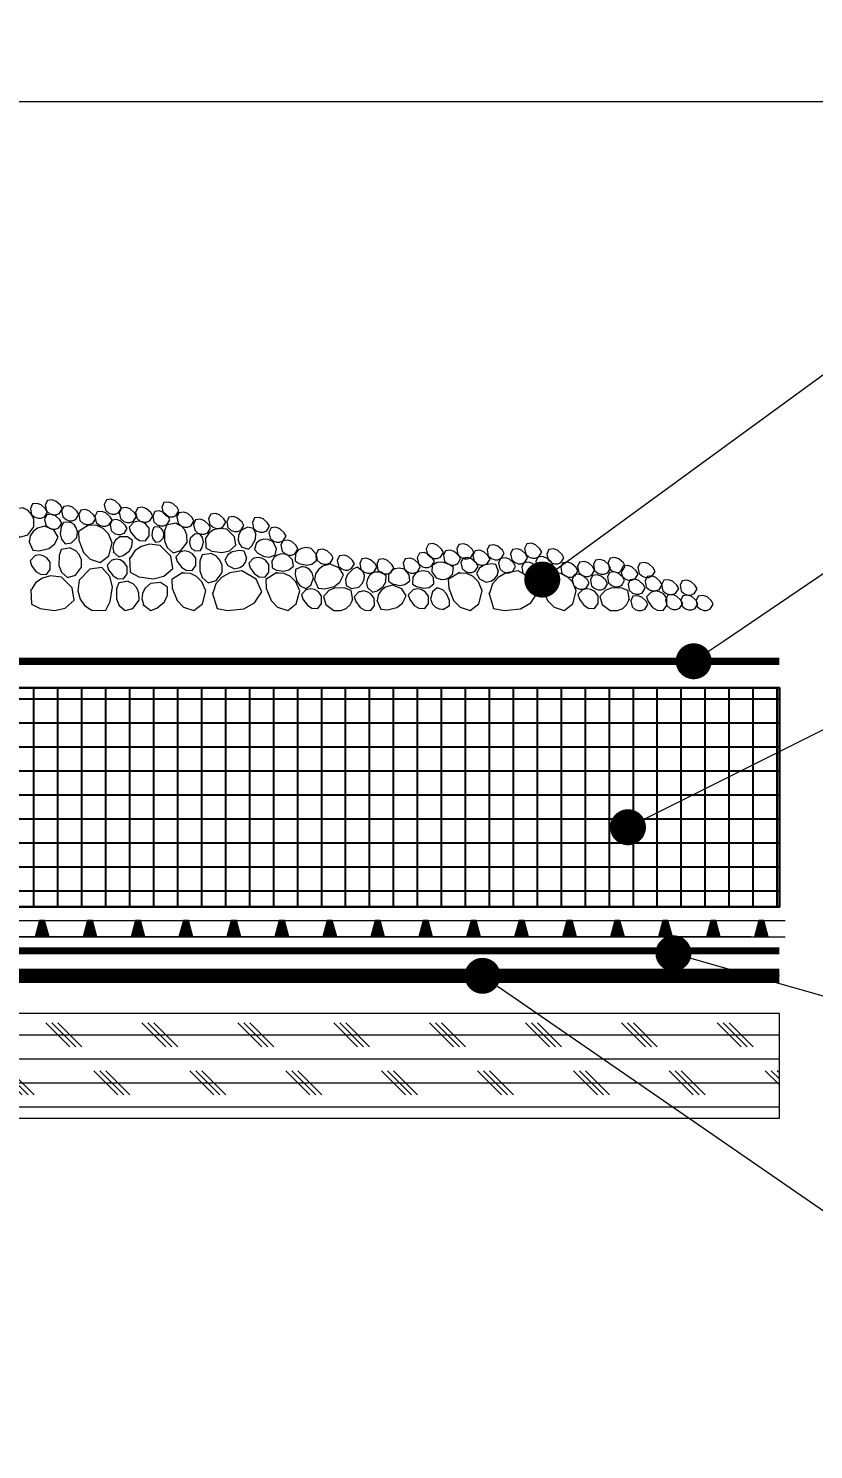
# Model space of a CAD drawing. Header units: inches. Extents: x -346 to 359, y 0 to 41.
# Drawn here: x 22.33 to 38.7, y 10.32 to 39.94 of the extents above; entities that cross this region are included whole.
import ezdxf
from ezdxf import colors
from ezdxf.entities.mleader import LeaderData, LeaderLine
from ezdxf.math import Vec2, Vec3

# ---------------------------------------------------------------- set-up
doc = ezdxf.new("R2010")
doc.units = ezdxf.units.IN
doc.header["$MEASUREMENT"] = 0
doc.linetypes.add('Dash', pattern=[0.25, 0.125, -0.125])
doc.linetypes.add('Dashed - Dense', pattern=[0.8, 0.5, -0.3])
for name, color, linetype, lineweight in [('Drainage Mat', 191, 'Continuous', 0), ('Others', 190, 'Continuous', 0), ('RAM POLY FELT 3.5 FILTER FABRIC.', 4, 'Dash', 0), ('RT-250 HRA SYSTEM LIQUID', 241, 'Continuous', 0), ('RT-250 HRA SYSTEM MESH', 3, 'Continuous', 0), ('Text', 20, 'Continuous', 0)]:
    doc.layers.add(name, color=color, linetype=linetype, lineweight=lineweight)
doc.layers.add('Insulation Border', color=8, linetype='Continuous')
doc.layers.add('Insulation Foam', color=9, linetype='Continuous')
doc.layers.add('Protection Course', color=99, linetype='Dashed - Dense', lineweight=0, true_color=0x216123)
doc.styles.get("Standard").update_dxf_attribs({"font": ''})
doc.styles.get('Standard').set_extended_font_data('Arial Narrow')

# ---------------------------------------------------------------- blocks, each defined once
blk = doc.blocks.new('*U17')
at = {"layer": 'Drainage Mat'}
h = blk.add_hatch(color=256, dxfattribs=at)
h.dxf.hatch_style = 1
h.paths.add_polyline_path([(0.5, 0.343), (0.447, 0.343), (0.355, 0), (0.5, 0), (0.645, 0), (0.553, 0.343)])
at = {"layer": 'Drainage Mat', "linetype": 'Continuous'}
for points in [[(0, 0.343), (1, 0.343)], [(0, 0), (1, 0)]]:
    blk.add_lwpolyline(points, dxfattribs=at)
blk.add_lwpolyline([(0.5, 0.343), (0.447, 0.343), (0.355, 0), (0.5, 0), (0.645, 0), (0.553, 0.343)], close=True, dxfattribs=at)
blk = doc.blocks.new('*U18')
at = {"layer": 'Drainage Mat', "color": 0, "linetype": 'ByBlock', "lineweight": -2, "transparency": 16777216}
for p in [(9.112, 21.002), (10.112, 21.002), (11.112, 21.002), (12.112, 21.002), (13.112, 21.002), (14.112, 21.002), (15.112, 21.002), (16.112, 21.002), (17.112, 21.002), (18.112, 21.002), (19.112, 21.002), (20.112, 21.002), (21.112, 21.002), (22.112, 21.002), (23.112, 21.002), (24.112, 21.002), (25.112, 21.002), (26.112, 21.002), (27.112, 21.002), (28.112, 21.002), (29.112, 21.002), (30.112, 21.002), (31.112, 21.002), (32.112, 21.002), (33.112, 21.002), (34.112, 21.002), (35.112, 21.002), (36.112, 21.002), (37.112, 21.002)]:
    blk.add_blockref('*U17', p, dxfattribs=at)
blk = doc.blocks.new('_Dot')
at = {"color": 0, "linetype": 'ByBlock', "lineweight": -2}
blk.add_line((-0.5, 0), (-1, 0), dxfattribs=at)
at = {"color": 0, "linetype": 'ByBlock', "const_width": 0.5}
blk.add_lwpolyline([(-0.25, 0, 1), (0.25, 0, 1)], format="xyb", close=True, dxfattribs=at)

msp = doc.modelspace()

# ---------------------------------------------------------------- hatches: boundary and pattern name
at = {"layer": 'Insulation Foam'}
h = msp.add_hatch(dxfattribs=at)
h.set_pattern_fill('NET', color=256, scale=4)
h.set_pattern_definition([(0, (-2462.0569, 23.9621), (0, 0.5), []), (90, (-2462.0569, 23.9621), (-0.5, 3e-17), [])])
h.paths.add_polyline_path([(-19.175, 23.19), (7.214, 23.19), (9.916, 21.63), (37.99, 21.63), (37.99, 26.19), (-19.175, 26.19)])
at = {"layer": 'Others'}
h = msp.add_hatch(dxfattribs=at)
h.set_pattern_fill('CORK', color=256, scale=4)
h.set_pattern_definition([(0, (-2462.0569, 23.9621), (0, 0.5), []), (135, (-2461.8069, 23.7121), (-1, -1), [0.7071068, -0.7071068]), (135, (-2461.6819, 23.7121), (-1, -1), [0.7071068, -0.7071068]), (135, (-2461.5569, 23.7121), (-1, -1), [0.7071068, -0.7071068])])
h.paths.add_polyline_path([(37.99, 19.404), (2.67, 19.404), (2.67, 17.22), (37.99, 17.22)])

# ---------------------------------------------------------------- linework, layer by layer
at = {"layer": 'Drainage Mat'}
msp.add_lwpolyline([(37.402, 21.002), (9.112, 21.002)], dxfattribs=at)
at = {"layer": 'Insulation Border', "linetype": 'Continuous', "flags": 128}
msp.add_lwpolyline([(-19.175, 23.19), (7.214, 23.19), (9.916, 21.63), (37.99, 21.63), (37.99, 26.19), (-19.175, 26.19)], close=True, dxfattribs=at)
at = {"layer": 'Insulation Border'}
msp.add_lwpolyline([(-19.175, 23.19), (-19.175, 26.19), (37.99, 26.19), (37.99, 21.63), (9.916, 21.63), (7.214, 23.19)], close=True, dxfattribs=at)
at = {"layer": 'Others', "linetype": 'Continuous'}
for points in [[(22.222, 29.947), (22.019, 29.913), (21.973, 29.787), (21.97, 29.581), (22.024, 29.442), (22.15, 29.332), (22.315, 29.38), (22.441, 29.547), (22.439, 29.698), (22.393, 29.808), (22.322, 29.889), (22.238, 29.929), (22.212, 29.939)], [(22.661, 29.748), (22.726, 29.853), (22.687, 29.924), (22.596, 30.007), (22.512, 30.037), (22.412, 30.024), (22.368, 29.931), (22.393, 29.808), (22.462, 29.749), (22.53, 29.726), (22.594, 29.726), (22.646, 29.748), (22.661, 29.755)], [(22.971, 29.82), (23.036, 29.925), (22.997, 29.996), (22.906, 30.079), (22.822, 30.11), (22.723, 30.097), (22.679, 30.004), (22.704, 29.88), (22.772, 29.821), (22.84, 29.799), (22.905, 29.798), (22.956, 29.821), (22.971, 29.828)], [(23.311, 29.697), (23.376, 29.802), (23.337, 29.873), (23.246, 29.956), (23.162, 29.986), (23.063, 29.973), (23.019, 29.88), (23.044, 29.757), (23.112, 29.698), (23.18, 29.675), (23.245, 29.675), (23.296, 29.697), (23.311, 29.704)], [(24.202, 29.833), (24.267, 29.937), (24.228, 30.008), (24.137, 30.092), (24.053, 30.122), (23.954, 30.109), (23.91, 30.016), (23.934, 29.893), (24.003, 29.834), (24.071, 29.811), (24.135, 29.81), (24.187, 29.833), (24.202, 29.84)], [(24.515, 29.661), (24.58, 29.766), (24.542, 29.837), (24.45, 29.92), (24.366, 29.951), (24.267, 29.937), (24.223, 29.845), (24.248, 29.721), (24.317, 29.662), (24.384, 29.639), (24.449, 29.639), (24.5, 29.661), (24.515, 29.669)], [(24.855, 29.667), (24.921, 29.772), (24.882, 29.843), (24.791, 29.926), (24.707, 29.957), (24.607, 29.944), (24.563, 29.851), (24.588, 29.727), (24.657, 29.668), (24.724, 29.646), (24.789, 29.645), (24.84, 29.668), (24.855, 29.675)], [(25.402, 29.776), (25.467, 29.881), (25.428, 29.952), (25.337, 30.035), (25.253, 30.065), (25.154, 30.052), (25.11, 29.959), (25.135, 29.836), (25.203, 29.777), (25.271, 29.754), (25.336, 29.754), (25.387, 29.776), (25.402, 29.783)], [(22.957, 29.52), (23.022, 29.625), (22.984, 29.696), (22.892, 29.779), (22.808, 29.809), (22.709, 29.796), (22.665, 29.703), (22.69, 29.58), (22.759, 29.521), (22.826, 29.498), (22.891, 29.498), (22.942, 29.52), (22.957, 29.527)], [(23.211, 29.647), (23.057, 29.641), (23.01, 29.551), (22.987, 29.399), (23.014, 29.29), (23.097, 29.196), (23.224, 29.216), (23.335, 29.328), (23.348, 29.44), (23.325, 29.526), (23.28, 29.593), (23.221, 29.631), (23.203, 29.641)], [(23.668, 29.618), (23.733, 29.723), (23.695, 29.794), (23.603, 29.877), (23.519, 29.908), (23.42, 29.895), (23.376, 29.802), (23.401, 29.678), (23.47, 29.619), (23.537, 29.597), (23.602, 29.596), (23.653, 29.619), (23.668, 29.626)], [(24.008, 29.581), (24.073, 29.686), (24.035, 29.757), (23.943, 29.84), (23.859, 29.87), (23.76, 29.857), (23.716, 29.764), (23.741, 29.641), (23.81, 29.582), (23.877, 29.559), (23.942, 29.559), (23.993, 29.581), (24.008, 29.588)], [(24.321, 29.409), (24.387, 29.514), (24.348, 29.585), (24.257, 29.668), (24.173, 29.699), (24.073, 29.686), (24.029, 29.593), (24.054, 29.469), (24.123, 29.41), (24.191, 29.388), (24.255, 29.387), (24.306, 29.409), (24.321, 29.417)], [(24.534, 29.655), (24.429, 29.542), (24.459, 29.446), (24.551, 29.322), (24.647, 29.265), (24.772, 29.257), (24.848, 29.36), (24.847, 29.518), (24.777, 29.606), (24.7, 29.651), (24.62, 29.667), (24.552, 29.652), (24.532, 29.646)], [(25.213, 29.589), (25.278, 29.694), (25.239, 29.765), (25.148, 29.848), (25.064, 29.878), (24.965, 29.865), (24.921, 29.772), (24.945, 29.649), (25.014, 29.59), (25.082, 29.567), (25.147, 29.567), (25.198, 29.589), (25.213, 29.596)], [(25.416, 29.623), (25.213, 29.589), (25.167, 29.462), (25.164, 29.257), (25.218, 29.118), (25.344, 29.008), (25.509, 29.056), (25.636, 29.223), (25.633, 29.374), (25.588, 29.484), (25.517, 29.565), (25.432, 29.604), (25.406, 29.615)], [(25.715, 29.564), (25.78, 29.669), (25.742, 29.74), (25.65, 29.823), (25.566, 29.853), (25.467, 29.84), (25.423, 29.747), (25.448, 29.624), (25.517, 29.565), (25.584, 29.542), (25.649, 29.542), (25.7, 29.564), (25.715, 29.571)], [(26.062, 29.416), (26.127, 29.521), (26.089, 29.592), (25.997, 29.675), (25.913, 29.705), (25.814, 29.692), (25.77, 29.599), (25.795, 29.476), (25.864, 29.417), (25.931, 29.394), (25.996, 29.394), (26.047, 29.416), (26.062, 29.423)], [(26.377, 29.537), (26.442, 29.642), (26.404, 29.713), (26.312, 29.796), (26.228, 29.827), (26.129, 29.814), (26.085, 29.721), (26.11, 29.597), (26.179, 29.538), (26.246, 29.515), (26.311, 29.515), (26.362, 29.537), (26.377, 29.545)], [(26.756, 29.471), (26.821, 29.576), (26.782, 29.647), (26.691, 29.73), (26.607, 29.76), (26.508, 29.747), (26.464, 29.654), (26.489, 29.531), (26.557, 29.472), (26.625, 29.449), (26.69, 29.449), (26.741, 29.471), (26.756, 29.478)], [(27.291, 29.456), (27.356, 29.561), (27.317, 29.632), (27.226, 29.715), (27.142, 29.745), (27.043, 29.732), (26.999, 29.639), (27.024, 29.516), (27.093, 29.457), (27.16, 29.434), (27.225, 29.434), (27.276, 29.456), (27.291, 29.463)], [(22.335, 29.246), (22.421, 29.058), (22.555, 29.047), (22.755, 29.097), (22.874, 29.186), (22.948, 29.335), (22.859, 29.482), (22.665, 29.562), (22.52, 29.52), (22.426, 29.448), (22.365, 29.358), (22.349, 29.266), (22.346, 29.239)], [(23.602, 29.596), (23.369, 29.451), (23.378, 29.271), (23.478, 29.016), (23.616, 28.873), (23.827, 28.802), (24.006, 28.945), (24.077, 29.215), (23.997, 29.4), (23.885, 29.512), (23.756, 29.576), (23.632, 29.581), (23.595, 29.581)], [(24.097, 29.025), (24.21, 28.92), (24.306, 28.95), (24.43, 29.042), (24.487, 29.138), (24.495, 29.263), (24.392, 29.34), (24.234, 29.339), (24.145, 29.268), (24.101, 29.191), (24.085, 29.112), (24.1, 29.044), (24.106, 29.023)], [(25.056, 29.545), (24.948, 29.541), (24.916, 29.478), (24.9, 29.371), (24.919, 29.295), (24.977, 29.23), (25.066, 29.243), (25.143, 29.321), (25.152, 29.4), (25.136, 29.46), (25.105, 29.508), (25.063, 29.534), (25.051, 29.541)], [(25.784, 29.052), (25.908, 29.048), (25.95, 29.116), (25.976, 29.237), (25.961, 29.325), (25.9, 29.405), (25.797, 29.396), (25.703, 29.313), (25.686, 29.224), (25.7, 29.154), (25.732, 29.098), (25.777, 29.065), (25.791, 29.055)], [(26.022, 29.323), (26.03, 29.107), (26.155, 29.041), (26.369, 29.01), (26.521, 29.048), (26.652, 29.164), (26.625, 29.342), (26.468, 29.497), (26.311, 29.515), (26.19, 29.482), (26.096, 29.42), (26.044, 29.337), (26.029, 29.312)], [(26.767, 29.129), (26.915, 29.083), (26.988, 29.152), (27.06, 29.289), (27.071, 29.4), (27.024, 29.516), (26.897, 29.54), (26.756, 29.471), (26.706, 29.369), (26.7, 29.28), (26.72, 29.202), (26.763, 29.147), (26.776, 29.131)], [(27.636, 29.249), (27.701, 29.354), (27.662, 29.425), (27.571, 29.508), (27.487, 29.538), (27.388, 29.525), (27.344, 29.432), (27.369, 29.309), (27.437, 29.25), (27.505, 29.227), (27.57, 29.227), (27.621, 29.249), (27.636, 29.256)], [(23.215, 29.108), (23.012, 29.074), (22.966, 28.947), (22.963, 28.742), (23.018, 28.603), (23.143, 28.493), (23.308, 28.541), (23.435, 28.708), (23.433, 28.859), (23.387, 28.969), (23.316, 29.05), (23.232, 29.089), (23.206, 29.1)], [(24.439, 28.91), (24.45, 28.601), (24.63, 28.508), (24.935, 28.463), (25.152, 28.517), (25.34, 28.682), (25.301, 28.937), (25.078, 29.158), (24.852, 29.184), (24.68, 29.138), (24.546, 29.048), (24.471, 28.93), (24.45, 28.894)], [(25.507, 29.034), (25.401, 28.921), (25.432, 28.825), (25.524, 28.701), (25.62, 28.643), (25.745, 28.636), (25.821, 28.739), (25.82, 28.896), (25.75, 28.985), (25.672, 29.03), (25.593, 29.046), (25.525, 29.031), (25.505, 29.025)], [(26.885, 28.896), (26.828, 29.04), (26.728, 29.053), (26.577, 29.024), (26.484, 28.962), (26.423, 28.853), (26.484, 28.739), (26.626, 28.672), (26.737, 28.698), (26.81, 28.748), (26.858, 28.813), (26.874, 28.881), (26.878, 28.902)], [(27.087, 29.221), (27.041, 29.074), (27.11, 29), (27.247, 28.928), (27.358, 28.918), (27.474, 28.965), (27.498, 29.091), (27.429, 29.233), (27.327, 29.282), (27.238, 29.289), (27.16, 29.269), (27.105, 29.226), (27.089, 29.212)], [(27.884, 28.98), (27.949, 29.085), (27.911, 29.156), (27.819, 29.239), (27.735, 29.269), (27.636, 29.256), (27.592, 29.163), (27.617, 29.04), (27.686, 28.981), (27.753, 28.958), (27.818, 28.958), (27.869, 28.98), (27.884, 28.988)], [(27.897, 28.994), (27.89, 28.84), (27.976, 28.786), (28.127, 28.752), (28.237, 28.771), (28.337, 28.846), (28.327, 28.975), (28.224, 29.093), (28.113, 29.115), (28.025, 29.098), (27.955, 29.059), (27.913, 29.003), (27.901, 28.986)], [(28.62, 28.791), (28.685, 28.896), (28.646, 28.967), (28.555, 29.05), (28.471, 29.081), (28.371, 29.068), (28.327, 28.975), (28.352, 28.851), (28.421, 28.792), (28.489, 28.769), (28.553, 28.769), (28.605, 28.791), (28.62, 28.799)], [(30.918, 28.908), (30.983, 29.013), (30.945, 29.084), (30.853, 29.167), (30.769, 29.198), (30.67, 29.185), (30.626, 29.092), (30.651, 28.968), (30.72, 28.909), (30.787, 28.886), (30.852, 28.886), (30.903, 28.908), (30.918, 28.916)], [(31.275, 28.773), (31.34, 28.878), (31.301, 28.949), (31.21, 29.032), (31.126, 29.063), (31.026, 29.05), (30.982, 28.957), (31.007, 28.833), (31.076, 28.774), (31.144, 28.751), (31.208, 28.751), (31.26, 28.773), (31.275, 28.781)], [(31.554, 28.906), (31.619, 29.01), (31.58, 29.081), (31.489, 29.164), (31.405, 29.195), (31.305, 29.182), (31.261, 29.089), (31.286, 28.966), (31.355, 28.907), (31.423, 28.884), (31.487, 28.883), (31.539, 28.906), (31.554, 28.913)], [(31.891, 28.769), (31.957, 28.874), (31.918, 28.945), (31.826, 29.028), (31.742, 29.059), (31.643, 29.046), (31.599, 28.953), (31.624, 28.829), (31.693, 28.77), (31.76, 28.747), (31.825, 28.747), (31.876, 28.769), (31.891, 28.777)], [(32.185, 28.885), (32.25, 28.99), (32.212, 29.061), (32.12, 29.144), (32.036, 29.175), (31.937, 29.162), (31.893, 29.069), (31.918, 28.945), (31.987, 28.886), (32.054, 28.863), (32.119, 28.863), (32.17, 28.885), (32.185, 28.893)], [(32.674, 28.8), (32.739, 28.905), (32.701, 28.975), (32.609, 29.059), (32.525, 29.089), (32.426, 29.076), (32.382, 28.983), (32.407, 28.86), (32.476, 28.801), (32.543, 28.778), (32.608, 28.777), (32.659, 28.8), (32.674, 28.807)], [(32.968, 28.915), (33.033, 29.02), (32.994, 29.091), (32.903, 29.174), (32.819, 29.205), (32.72, 29.192), (32.676, 29.099), (32.701, 28.975), (32.769, 28.916), (32.837, 28.894), (32.902, 28.893), (32.953, 28.915), (32.968, 28.923)], [(33.432, 28.797), (33.497, 28.902), (33.459, 28.973), (33.367, 29.056), (33.283, 29.087), (33.184, 29.074), (33.14, 28.981), (33.165, 28.857), (33.234, 28.798), (33.301, 28.775), (33.366, 28.775), (33.417, 28.797), (33.432, 28.805)], [(22.466, 28.951), (22.361, 28.838), (22.392, 28.742), (22.484, 28.618), (22.579, 28.56), (22.704, 28.552), (22.781, 28.656), (22.78, 28.813), (22.709, 28.902), (22.632, 28.946), (22.553, 28.962), (22.485, 28.947), (22.464, 28.942)], [(24.075, 28.861), (23.97, 28.748), (24.001, 28.652), (24.093, 28.528), (24.188, 28.47), (24.313, 28.463), (24.39, 28.566), (24.389, 28.723), (24.319, 28.812), (24.241, 28.857), (24.162, 28.873), (24.094, 28.858), (24.073, 28.852)], [(26.151, 28.995), (25.948, 28.961), (25.902, 28.834), (25.899, 28.628), (25.953, 28.49), (26.079, 28.38), (26.244, 28.427), (26.37, 28.595), (26.368, 28.746), (26.322, 28.855), (26.251, 28.937), (26.167, 28.976), (26.141, 28.987)], [(27.026, 28.9), (26.921, 28.787), (26.952, 28.691), (27.044, 28.567), (27.139, 28.509), (27.264, 28.501), (27.341, 28.605), (27.34, 28.762), (27.27, 28.851), (27.192, 28.895), (27.113, 28.911), (27.045, 28.896), (27.024, 28.891)], [(27.402, 28.845), (27.408, 28.69), (27.498, 28.644), (27.65, 28.621), (27.759, 28.648), (27.853, 28.731), (27.833, 28.858), (27.721, 28.969), (27.609, 28.982), (27.523, 28.959), (27.456, 28.914), (27.418, 28.855), (27.408, 28.837)], [(28.286, 28.456), (28.372, 28.268), (28.506, 28.257), (28.706, 28.307), (28.825, 28.395), (28.899, 28.545), (28.81, 28.692), (28.616, 28.771), (28.471, 28.73), (28.377, 28.657), (28.317, 28.568), (28.3, 28.476), (28.297, 28.449)], [(29.061, 28.669), (29.127, 28.774), (29.088, 28.845), (28.997, 28.928), (28.913, 28.958), (28.813, 28.945), (28.769, 28.852), (28.794, 28.729), (28.863, 28.67), (28.931, 28.647), (28.995, 28.647), (29.046, 28.669), (29.062, 28.677)], [(29.529, 28.602), (29.595, 28.707), (29.556, 28.778), (29.465, 28.861), (29.381, 28.892), (29.281, 28.879), (29.237, 28.786), (29.262, 28.662), (29.331, 28.603), (29.398, 28.58), (29.463, 28.58), (29.514, 28.602), (29.529, 28.61)], [(29.884, 28.589), (29.949, 28.694), (29.91, 28.765), (29.819, 28.848), (29.735, 28.878), (29.636, 28.865), (29.592, 28.772), (29.617, 28.649), (29.685, 28.59), (29.753, 28.567), (29.818, 28.567), (29.869, 28.589), (29.884, 28.596)], [(30.435, 28.606), (30.5, 28.711), (30.462, 28.781), (30.37, 28.865), (30.286, 28.895), (30.187, 28.882), (30.143, 28.789), (30.168, 28.666), (30.237, 28.607), (30.304, 28.584), (30.369, 28.583), (30.42, 28.606), (30.435, 28.613)], [(30.729, 28.721), (30.794, 28.826), (30.755, 28.897), (30.664, 28.98), (30.58, 29.011), (30.481, 28.998), (30.437, 28.905), (30.462, 28.781), (30.531, 28.722), (30.598, 28.7), (30.663, 28.699), (30.714, 28.722), (30.729, 28.729)], [(31.169, 28.547), (31.192, 28.7), (31.112, 28.762), (30.966, 28.812), (30.854, 28.805), (30.747, 28.741), (30.743, 28.612), (30.833, 28.483), (30.941, 28.45), (31.03, 28.457), (31.104, 28.489), (31.152, 28.54), (31.165, 28.556)], [(31.639, 28.618), (31.704, 28.723), (31.666, 28.794), (31.574, 28.877), (31.49, 28.907), (31.391, 28.894), (31.347, 28.801), (31.372, 28.678), (31.441, 28.619), (31.508, 28.596), (31.573, 28.596), (31.624, 28.618), (31.639, 28.626)], [(32.133, 28.619), (32.077, 28.763), (31.977, 28.777), (31.825, 28.747), (31.732, 28.685), (31.671, 28.576), (31.732, 28.463), (31.874, 28.396), (31.985, 28.421), (32.058, 28.472), (32.106, 28.536), (32.122, 28.604), (32.126, 28.625)], [(32.424, 28.613), (32.489, 28.718), (32.45, 28.789), (32.359, 28.872), (32.275, 28.902), (32.176, 28.889), (32.131, 28.796), (32.156, 28.673), (32.225, 28.614), (32.293, 28.591), (32.357, 28.591), (32.409, 28.613), (32.424, 28.62)], [(32.907, 28.523), (32.972, 28.628), (32.934, 28.699), (32.842, 28.782), (32.758, 28.813), (32.659, 28.8), (32.615, 28.707), (32.64, 28.583), (32.709, 28.524), (32.776, 28.501), (32.841, 28.501), (32.892, 28.523), (32.907, 28.531)], [(33.201, 28.639), (33.266, 28.744), (33.227, 28.815), (33.136, 28.898), (33.052, 28.928), (32.953, 28.915), (32.909, 28.822), (32.934, 28.699), (33.002, 28.64), (33.07, 28.617), (33.135, 28.617), (33.186, 28.639), (33.201, 28.647)], [(33.722, 28.522), (33.787, 28.627), (33.748, 28.698), (33.657, 28.781), (33.573, 28.812), (33.474, 28.799), (33.43, 28.706), (33.455, 28.582), (33.523, 28.523), (33.591, 28.5), (33.656, 28.5), (33.707, 28.522), (33.722, 28.53)], [(34.071, 28.535), (34.136, 28.64), (34.098, 28.711), (34.006, 28.794), (33.922, 28.824), (33.823, 28.811), (33.779, 28.718), (33.804, 28.595), (33.873, 28.536), (33.94, 28.513), (34.005, 28.513), (34.056, 28.535), (34.071, 28.542)], [(34.404, 28.58), (34.469, 28.685), (34.43, 28.756), (34.339, 28.839), (34.255, 28.869), (34.156, 28.856), (34.112, 28.763), (34.136, 28.64), (34.205, 28.581), (34.273, 28.558), (34.338, 28.558), (34.389, 28.58), (34.404, 28.587)], [(34.708, 28.622), (34.773, 28.727), (34.735, 28.797), (34.643, 28.881), (34.559, 28.911), (34.46, 28.898), (34.416, 28.805), (34.441, 28.682), (34.51, 28.623), (34.577, 28.6), (34.642, 28.599), (34.693, 28.622), (34.708, 28.629)], [(34.977, 28.456), (35.042, 28.561), (35.003, 28.632), (34.912, 28.715), (34.828, 28.745), (34.729, 28.732), (34.685, 28.639), (34.71, 28.516), (34.778, 28.457), (34.846, 28.434), (34.911, 28.434), (34.962, 28.456), (34.977, 28.464)], [(35.33, 28.515), (35.396, 28.62), (35.357, 28.691), (35.265, 28.774), (35.181, 28.805), (35.082, 28.792), (35.038, 28.699), (35.063, 28.575), (35.132, 28.516), (35.199, 28.493), (35.264, 28.493), (35.315, 28.515), (35.33, 28.523)], [(22.378, 28.248), (22.389, 27.939), (22.569, 27.846), (22.874, 27.801), (23.091, 27.855), (23.279, 28.021), (23.24, 28.275), (23.016, 28.496), (22.791, 28.523), (22.619, 28.476), (22.485, 28.386), (22.409, 28.269), (22.389, 28.232)], [(23.633, 27.801), (23.942, 27.812), (24.034, 27.991), (24.08, 28.297), (24.026, 28.514), (23.86, 28.702), (23.606, 28.663), (23.384, 28.439), (23.358, 28.214), (23.405, 28.042), (23.494, 27.908), (23.612, 27.832), (23.649, 27.811)], [(25.551, 28.595), (25.318, 28.449), (25.326, 28.27), (25.427, 28.015), (25.565, 27.872), (25.776, 27.801), (25.955, 27.944), (26.026, 28.214), (25.946, 28.399), (25.833, 28.511), (25.705, 28.575), (25.581, 28.58), (25.543, 28.58)], [(26.162, 28.177), (26.263, 27.849), (26.482, 27.801), (26.822, 27.84), (27.04, 27.961), (27.194, 28.192), (27.079, 28.454), (26.775, 28.628), (26.526, 28.591), (26.355, 28.491), (26.236, 28.357), (26.189, 28.209), (26.177, 28.163)], [(27.51, 28.595), (27.277, 28.449), (27.286, 28.27), (27.387, 28.015), (27.524, 27.872), (27.735, 27.801), (27.914, 27.944), (27.985, 28.214), (27.905, 28.399), (27.793, 28.511), (27.664, 28.575), (27.54, 28.58), (27.503, 28.58)], [(28.034, 28.721), (27.895, 28.655), (27.888, 28.554), (27.928, 28.405), (27.996, 28.316), (28.11, 28.263), (28.219, 28.332), (28.275, 28.479), (28.242, 28.587), (28.187, 28.657), (28.119, 28.7), (28.05, 28.711), (28.029, 28.714)], [(29.31, 28.619), (29.183, 28.706), (29.092, 28.662), (28.983, 28.552), (28.941, 28.449), (28.952, 28.324), (29.065, 28.264), (29.221, 28.289), (29.298, 28.371), (29.33, 28.455), (29.334, 28.535), (29.309, 28.6), (29.301, 28.62)], [(29.392, 28.289), (29.505, 28.184), (29.601, 28.214), (29.725, 28.306), (29.782, 28.402), (29.79, 28.527), (29.687, 28.603), (29.529, 28.602), (29.44, 28.532), (29.396, 28.455), (29.38, 28.375), (29.395, 28.307), (29.401, 28.287)], [(29.84, 28.566), (29.834, 28.412), (29.92, 28.359), (30.071, 28.325), (30.181, 28.343), (30.281, 28.419), (30.271, 28.547), (30.168, 28.666), (30.057, 28.687), (29.969, 28.671), (29.899, 28.631), (29.857, 28.575), (29.845, 28.558)], [(30.343, 28.509), (30.337, 28.355), (30.422, 28.302), (30.573, 28.267), (30.683, 28.286), (30.783, 28.362), (30.774, 28.49), (30.67, 28.609), (30.559, 28.63), (30.472, 28.614), (30.401, 28.574), (30.359, 28.518), (30.347, 28.501)], [(31.317, 28.595), (31.085, 28.449), (31.093, 28.27), (31.194, 28.015), (31.332, 27.872), (31.543, 27.801), (31.721, 27.944), (31.792, 28.214), (31.712, 28.399), (31.6, 28.511), (31.471, 28.575), (31.347, 28.58), (31.31, 28.58)], [(31.928, 28.177), (32.029, 27.849), (32.248, 27.801), (32.589, 27.84), (32.806, 27.961), (32.96, 28.192), (32.846, 28.454), (32.542, 28.628), (32.293, 28.591), (32.122, 28.491), (32.003, 28.357), (31.956, 28.209), (31.944, 28.163)], [(33.277, 28.595), (33.044, 28.449), (33.052, 28.27), (33.153, 28.015), (33.291, 27.872), (33.502, 27.801), (33.681, 27.944), (33.752, 28.214), (33.672, 28.399), (33.559, 28.511), (33.431, 28.575), (33.307, 28.58), (33.269, 28.58)], [(33.96, 28.269), (34.025, 28.374), (33.987, 28.445), (33.895, 28.528), (33.811, 28.559), (33.712, 28.546), (33.668, 28.453), (33.693, 28.329), (33.762, 28.27), (33.829, 28.247), (33.894, 28.247), (33.945, 28.269), (33.96, 28.277)], [(34.34, 28.258), (34.405, 28.363), (34.367, 28.434), (34.275, 28.517), (34.191, 28.548), (34.092, 28.534), (34.048, 28.441), (34.073, 28.318), (34.142, 28.259), (34.209, 28.236), (34.274, 28.236), (34.325, 28.258), (34.34, 28.266)], [(34.694, 28.321), (34.76, 28.426), (34.721, 28.497), (34.63, 28.58), (34.546, 28.61), (34.446, 28.597), (34.402, 28.504), (34.427, 28.381), (34.496, 28.322), (34.563, 28.299), (34.628, 28.299), (34.679, 28.321), (34.694, 28.329)], [(35.126, 28.167), (35.191, 28.272), (35.152, 28.342), (35.061, 28.426), (34.977, 28.456), (34.878, 28.443), (34.834, 28.35), (34.858, 28.227), (34.927, 28.168), (34.995, 28.145), (35.06, 28.144), (35.111, 28.167), (35.126, 28.174)], [(35.479, 28.233), (35.544, 28.338), (35.506, 28.409), (35.414, 28.492), (35.33, 28.523), (35.231, 28.51), (35.187, 28.417), (35.212, 28.293), (35.281, 28.234), (35.348, 28.211), (35.413, 28.211), (35.464, 28.233), (35.479, 28.241)], [(35.825, 28.156), (35.891, 28.261), (35.852, 28.332), (35.761, 28.415), (35.677, 28.446), (35.577, 28.433), (35.533, 28.34), (35.558, 28.216), (35.627, 28.157), (35.695, 28.134), (35.759, 28.134), (35.81, 28.156), (35.826, 28.164)], [(36.209, 28.148), (36.274, 28.253), (36.235, 28.324), (36.144, 28.407), (36.06, 28.438), (35.961, 28.425), (35.917, 28.332), (35.942, 28.208), (36.01, 28.149), (36.078, 28.126), (36.143, 28.126), (36.194, 28.148), (36.209, 28.156)], [(24.414, 28.416), (24.211, 28.382), (24.165, 28.255), (24.162, 28.049), (24.217, 27.911), (24.342, 27.801), (24.507, 27.849), (24.634, 28.016), (24.632, 28.167), (24.586, 28.277), (24.515, 28.358), (24.431, 28.397), (24.405, 28.408)], [(24.716, 27.932), (24.879, 27.801), (25.006, 27.852), (25.163, 27.988), (25.231, 28.123), (25.23, 28.292), (25.083, 28.385), (24.871, 28.368), (24.758, 28.264), (24.706, 28.156), (24.692, 28.047), (24.719, 27.957), (24.729, 27.93)], [(28.127, 28.247), (28.022, 28.134), (28.053, 28.038), (28.145, 27.914), (28.24, 27.856), (28.365, 27.848), (28.442, 27.952), (28.441, 28.109), (28.371, 28.198), (28.293, 28.242), (28.214, 28.258), (28.146, 28.243), (28.125, 28.238)], [(29.095, 28.021), (29.061, 28.224), (28.934, 28.27), (28.728, 28.273), (28.59, 28.218), (28.48, 28.093), (28.527, 27.928), (28.695, 27.801), (28.846, 27.803), (28.955, 27.849), (29.037, 27.92), (29.076, 28.004), (29.087, 28.03)], [(29.228, 28.2), (29.123, 28.087), (29.153, 27.99), (29.245, 27.867), (29.341, 27.809), (29.466, 27.801), (29.542, 27.905), (29.541, 28.062), (29.471, 28.151), (29.394, 28.195), (29.314, 28.211), (29.246, 28.196), (29.226, 28.191)], [(29.593, 28.017), (29.679, 27.83), (29.813, 27.819), (30.013, 27.869), (30.132, 27.957), (30.206, 28.107), (30.117, 28.254), (29.923, 28.333), (29.778, 28.292), (29.684, 28.219), (29.624, 28.13), (29.607, 28.038), (29.604, 28.01)], [(30.356, 28.243), (30.25, 28.13), (30.281, 28.034), (30.373, 27.91), (30.469, 27.853), (30.594, 27.845), (30.67, 27.948), (30.669, 28.106), (30.599, 28.195), (30.521, 28.239), (30.442, 28.255), (30.374, 28.24), (30.354, 28.234)], [(30.979, 27.826), (31.11, 27.908), (31.106, 28.009), (31.049, 28.153), (30.971, 28.233), (30.853, 28.273), (30.752, 28.193), (30.712, 28.041), (30.757, 27.937), (30.82, 27.874), (30.893, 27.838), (30.963, 27.835), (30.984, 27.835)], [(33.894, 28.247), (33.789, 28.134), (33.819, 28.038), (33.911, 27.914), (34.007, 27.856), (34.132, 27.848), (34.208, 27.952), (34.207, 28.109), (34.137, 28.198), (34.06, 28.242), (33.981, 28.258), (33.912, 28.243), (33.892, 28.238)], [(34.862, 28.021), (34.827, 28.224), (34.701, 28.27), (34.495, 28.273), (34.356, 28.218), (34.247, 28.093), (34.294, 27.928), (34.461, 27.801), (34.612, 27.803), (34.722, 27.849), (34.803, 27.92), (34.843, 28.004), (34.853, 28.03)], [(35.326, 28.2), (35.221, 28.087), (35.252, 27.99), (35.344, 27.867), (35.439, 27.809), (35.564, 27.801), (35.641, 27.905), (35.64, 28.062), (35.57, 28.151), (35.492, 28.195), (35.413, 28.211), (35.345, 28.196), (35.324, 28.191)], [(35.183, 27.823), (35.248, 27.928), (35.209, 27.999), (35.118, 28.082), (35.034, 28.113), (34.935, 28.1), (34.891, 28.007), (34.916, 27.883), (34.985, 27.824), (35.052, 27.801), (35.117, 27.801), (35.168, 27.823), (35.183, 27.831)], [(35.908, 27.845), (35.973, 27.949), (35.935, 28.02), (35.843, 28.103), (35.759, 28.134), (35.66, 28.121), (35.616, 28.028), (35.641, 27.905), (35.71, 27.846), (35.777, 27.823), (35.842, 27.822), (35.893, 27.845), (35.908, 27.852)], [(36.227, 27.837), (36.292, 27.942), (36.253, 28.013), (36.162, 28.096), (36.078, 28.126), (35.979, 28.113), (35.935, 28.02), (35.959, 27.897), (36.028, 27.838), (36.096, 27.815), (36.161, 27.815), (36.212, 27.837), (36.227, 27.844)], [(36.545, 27.829), (36.611, 27.934), (36.572, 28.005), (36.481, 28.088), (36.397, 28.119), (36.297, 28.106), (36.253, 28.013), (36.278, 27.889), (36.347, 27.83), (36.415, 27.807), (36.479, 27.807), (36.53, 27.829), (36.546, 27.837)]]:
    msp.add_lwpolyline(points, dxfattribs=at)
at = {"layer": 'Others', "linetype": 'Continuous', "flags": 128}
msp.add_lwpolyline([(37.99, 19.404), (2.67, 19.404), (2.67, 17.22), (37.99, 17.22)], close=True, dxfattribs=at)
at = {"layer": 'Protection Course', "ltscale": 0.2, "const_width": 0.141}
msp.add_lwpolyline([(-19.214, 21.69), (6.932, 21.69), (8.55, 20.71), (37.99, 20.71)], dxfattribs=at)
at = {"layer": 'RAM POLY FELT 3.5 FILTER FABRIC.', "ltscale": 0.2, "const_width": 0.15}
msp.add_lwpolyline([(-19.205, 29.905), (-19.205, 26.746), (37.99, 26.746)], dxfattribs=at)
at = {"layer": 'RT-250 HRA SYSTEM LIQUID', "const_width": 0.3}
msp.add_lwpolyline([(37.99, 20.19), (7.753, 20.19), (6.593, 20.895), (-3.731, 20.94), (-5.03, 20.19), (-19.925, 20.19)], dxfattribs=at)
at = {"layer": 'RT-250 HRA SYSTEM MESH'}
msp.add_lwpolyline([(37.99, 20.19), (7.753, 20.19), (6.593, 20.895), (-3.731, 20.94), (-5.03, 20.19), (-19.925, 20.19)], dxfattribs=at)

# ---------------------------------------------------------------- block references
at = {"layer": 'Drainage Mat'}
msp.add_blockref('*U18', (0, 0), dxfattribs=at)

# ---------------------------------------------------------------- leaders
at = {"layer": 'Text'}
ml = msp.add_multileader_mtext('Standard', dxfattribs=at)
ml.set_content('RAM GR METAL EDGING (OPTIONAL) BARRETT  ROOFSCOPS METAL EDGING', color=256)
ml.set_leader_properties(color=256, lineweight=0)
ml.set_arrow_properties(name='DOT')
ml.build(insert=Vec2(0, 0))
ml.multileader.update_dxf_attribs({"text_left_attachment_type": 2, "text_right_attachment_type": 2, "dogleg_length": 0.36, "arrow_head_size": 0.75, "scale": 12})
ctx = ml.context
ctx.base_point, ctx.scale, ctx.char_height, ctx.arrow_head_size, ctx.landing_gap_size, ctx.plane_origin = Vec3(40.701, 38.409), 12, 1.08, 0.75, 0.54, Vec3(11.202, 29.127)
ctx.left_attachment, ctx.right_attachment = 2, 2
notes = []
notes.append((ctx, [(0, (1, 1, 0), (13.57, 38.409), (1, 0), 27.131, [(0, [(11.202, 28.669)], 0, [])])]))
ctx.mtext.insert, ctx.mtext.width, ctx.mtext.flow_direction = Vec3(41.241, 39.878), 24.81848, 5
ml = msp.add_multileader_mtext('Standard', dxfattribs=at)
ml.set_content('\\A1;\\pxql,t0;OVERBURDEN INSULATION, PAVERS, BALLAST. GREENROOF-ROOFSCAPES,®', color=256)
ml.set_leader_properties(color=256, lineweight=0)
ml.set_arrow_properties(name='DOT')
ml.build(insert=Vec2(0, 0))
ml.multileader.update_dxf_attribs({"text_left_attachment_type": 2, "text_right_attachment_type": 2, "dogleg_length": 0.36, "arrow_head_size": 0.75, "scale": 12})
ctx = ml.context
ctx.base_point, ctx.scale, ctx.char_height, ctx.arrow_head_size, ctx.landing_gap_size, ctx.plane_origin = Vec3(40.693, 33.051), 12, 1.08, 0.75, 0.54, Vec3(33.044, 28.449)
ctx.left_attachment, ctx.right_attachment = 2, 2
notes.append((ctx, [(0, (1, 1, 0), (39.356, 33.051), (1, 0), 1.337, [(0, [(33.044, 28.449)], 0, [])])]))
ctx.mtext.insert, ctx.mtext.width, ctx.mtext.flow_direction = Vec3(41.233, 34.617), 24.45318, 5
ml = msp.add_multileader_mtext('Standard', dxfattribs=at)
ml.set_content('RAM POLY FELT 3.5 FILTER FABRIC.', color=256)
ml.set_leader_properties(color=256, lineweight=0)
ml.set_arrow_properties(name='DOT')
ml.build(insert=Vec2(0, 0))
ml.multileader.update_dxf_attribs({"text_left_attachment_type": 2, "text_right_attachment_type": 2, "dogleg_length": 0.36, "arrow_head_size": 0.75, "scale": 12})
ctx = ml.context
ctx.base_point, ctx.scale, ctx.char_height, ctx.arrow_head_size, ctx.landing_gap_size, ctx.plane_origin = Vec3(40.64, 29.046), 12, 1.08, 0.75, 0.54, Vec3(37.064, 26.746)
ctx.left_attachment, ctx.right_attachment = 2, 2
notes.append((ctx, [(0, (1, 1, 0), (39.595, 29.046), (1, 0), 1.045, [(0, [(36.202, 26.746)], 0, [])])]))
ctx.mtext.insert, ctx.mtext.flow_direction = Vec3(41.18, 29.605), 5
ml = msp.add_multileader_mtext('Standard', dxfattribs=at)
ml.set_content(' XPS INSULATION', color=256)
ml.set_leader_properties(color=256, lineweight=0)
ml.set_arrow_properties(name='DOT')
ml.build(insert=Vec2(0, 0))
ml.multileader.update_dxf_attribs({"text_left_attachment_type": 2, "text_right_attachment_type": 2, "dogleg_length": 0.36, "arrow_head_size": 0.75, "scale": 12})
ctx = ml.context
ctx.base_point, ctx.scale, ctx.char_height, ctx.arrow_head_size, ctx.landing_gap_size, ctx.plane_origin = Vec3(40.216, 25.476), 12, 1.08, 0.75, 0.54, Vec3(37.99, 23.15)
ctx.left_attachment, ctx.right_attachment = 2, 2
notes.append((ctx, [(0, (1, 1, 0), (39.214, 25.476), (1, 0), 1.002, [(0, [(34.832, 23.287)], 0, [])])]))
ctx.mtext.insert, ctx.mtext.flow_direction = Vec3(40.756, 26.035), 5
ml = msp.add_multileader_mtext('Standard', dxfattribs=at)
ml.set_content('1 PLY POLY-FELT 125VP SET IN AND TOP COATED WITH RT-250 & BARRETT PROTECTION COUSE SEAM.', color=256)
ml.set_leader_properties(color=256, lineweight=0)
ml.set_arrow_properties(name='DOT')
ml.build(insert=Vec2(0, 0))
ml.multileader.update_dxf_attribs({"text_left_attachment_type": 2, "text_right_attachment_type": 2, "dogleg_length": 0.36, "arrow_head_size": 0.75, "scale": 12})
ctx = ml.context
ctx.base_point, ctx.scale, ctx.char_height, ctx.arrow_head_size, ctx.landing_gap_size, ctx.plane_origin = Vec3(40.481, 19.668), 12, 1.08, 0.75, 0.54, Vec3(-15.819, 21.69)
ctx.left_attachment, ctx.right_attachment = 2, 2
notes.append((ctx, [(0, (1, 1, 0), (39.261, 19.668), (1, 0), 1.22, [(0, [(35.78, 20.659)], 0, [])])]))
ctx.mtext.insert, ctx.mtext.width, ctx.mtext.flow_direction = Vec3(41.021, 22.046), 26.47518, 5
ml = msp.add_multileader_mtext('Standard', dxfattribs=at)
ml.set_content('RT-250 HRA SYSTEM', color=256)
ml.set_leader_properties(color=256, lineweight=0)
ml.set_arrow_properties(name='DOT')
ml.build(insert=Vec2(0, 0))
ml.multileader.update_dxf_attribs({"text_left_attachment_type": 2, "text_right_attachment_type": 2, "dogleg_length": 0.36, "arrow_head_size": 0.75, "scale": 12})
ctx = ml.context
ctx.base_point, ctx.scale, ctx.char_height, ctx.arrow_head_size, ctx.landing_gap_size, ctx.plane_origin = Vec3(40.587, 14.782), 12, 1.08, 0.75, 0.54, Vec3(-13.371, 20.19)
ctx.left_attachment, ctx.right_attachment = 2, 2
notes.append((ctx, [(1, (1, 1, 0), (39.649, 14.782), (1, 0), 0.938, [(0, [(31.799, 20.19)], 0, [])])]))
ctx.mtext.insert, ctx.mtext.flow_direction = Vec3(41.127, 15.341), 5
for ctx, leaders in notes:
    for number, flags, end, landing, length, lines in leaders:
        leader = LeaderData()
        leader.index, (leader.has_last_leader_line, leader.has_dogleg_vector, leader.attachment_direction) = number, flags
        leader.last_leader_point, leader.dogleg_vector, leader.dogleg_length = Vec3(end), Vec3(landing), length
        for number, points, colour, breaks in lines:
            line = LeaderLine()
            line.index, line.vertices, line.color, line.breaks = number, Vec3.list(points), colors.encode_raw_color(colour), breaks
            leader.lines.append(line)
        ctx.leaders.append(leader)

doc.saveas('drawing.dxf')
